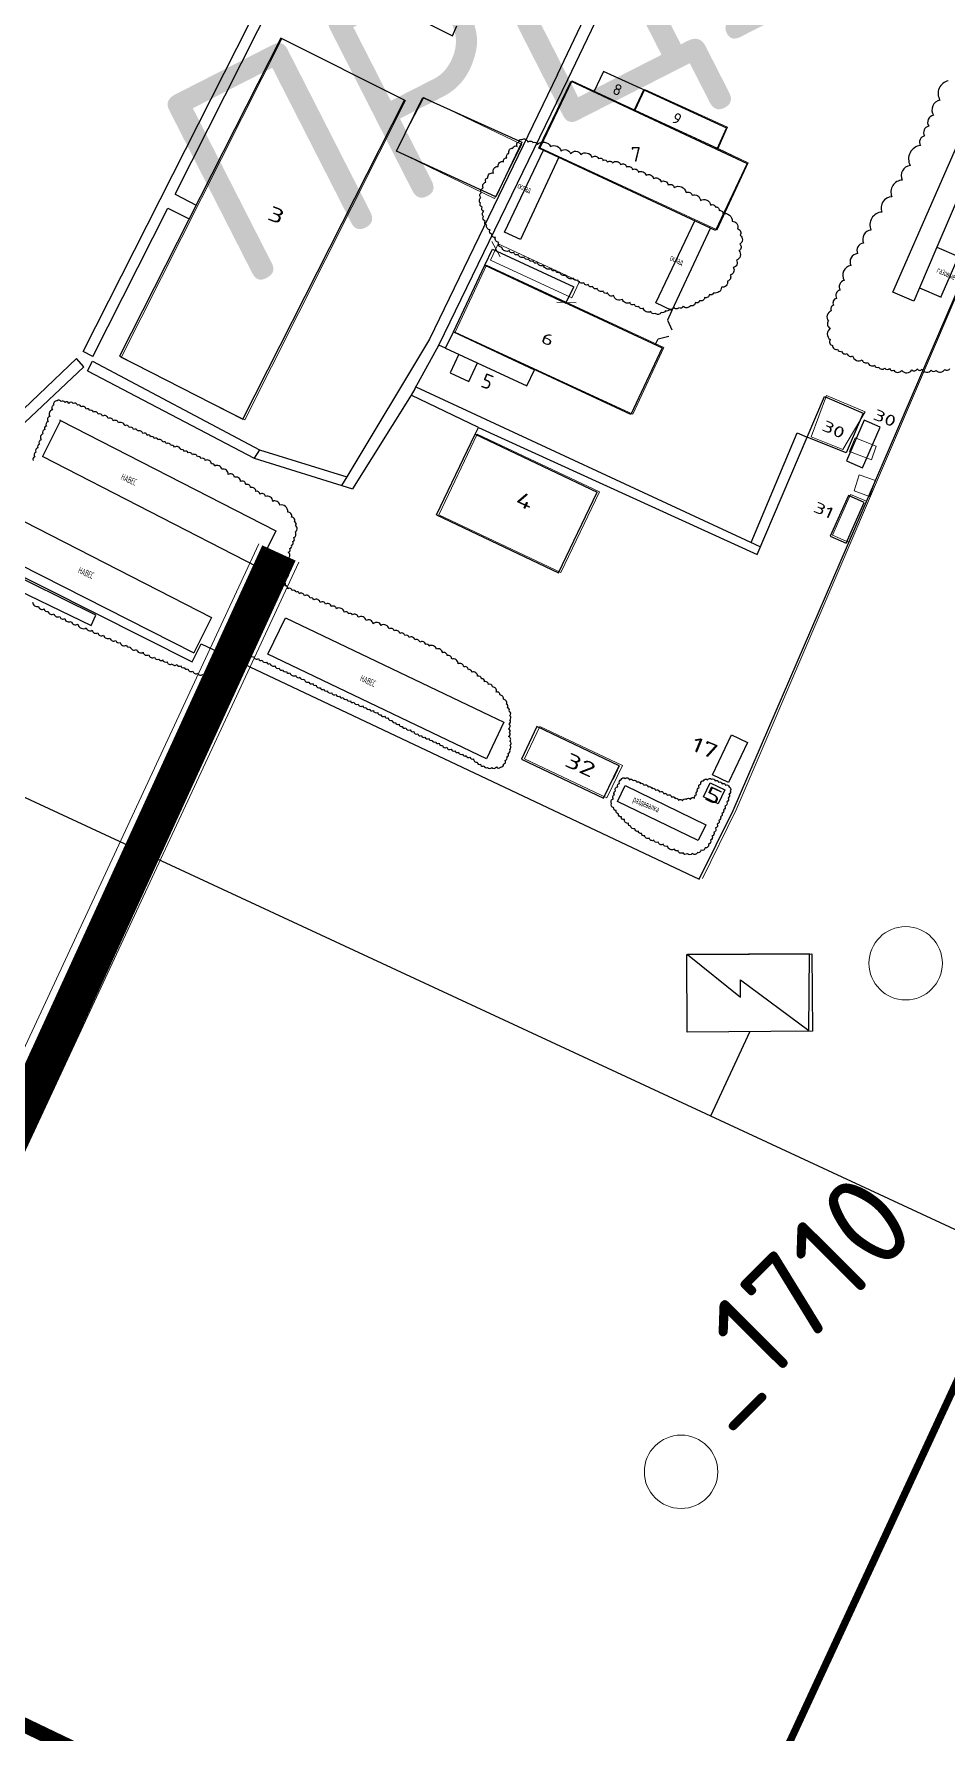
# Model space of a CAD drawing. Header units: millimetres. Extents: x 519 to 9564855, y -810 to 5021775.
# Drawn here: x 9527517.4 to 9527641.7, y 5000628.5 to 5000859.9 of the extents above; entities that cross this region are included whole.
import ezdxf

# ---------------------------------------------------------------- set-up
doc = ezdxf.new("R2010")
doc.units = ezdxf.units.MM
doc.header["$LTSCALE"] = 2
doc.header["$MEASUREMENT"] = 0
for name, color, linetype in [('COMPOUND', 3, 'Continuous'), ('OLD WELLS(dr.bfr2000)', 24, 'Continuous'), ('ROAD_GROUND', 9, 'Continuous'), ('Номера здании', 10, 'Continuous')]:
    doc.layers.add(name, color=color, linetype=linetype)
for name, color, linetype, lineweight in [('Новый водовод', 5, 'g_122_vpr', 30), ('Электро', 1, 'Continuous', 30), ('Электроснаб', 1, 'Continuous', 18), ('Электроснабжене', 1, 'Continuous', 18)]:
    doc.layers.add(name, color=color, linetype=linetype, lineweight=lineweight)
doc.styles.add('92051501$0$STANDARD', font='simplex.shx')
doc.styles.add('Elect', font='isocpeur.ttf')
doc.styles.add('Line_GUGK', font='')
doc.styles.get("Standard").update_dxf_attribs({"font": 'isocpeur.ttf', "width": 0.5})
doc.styles.get('Line_GUGK').set_extended_font_data('Bm431', italic=True)
doc.linetypes.add('g_122_vpr', pattern='A,2,-2,3,-0.6,["Впр",Line_GUGK,S=2,R=0,X=0,Y=-1],-6.4,3,-2,8,-2,8,-2,6', length=45)
doc.linetypes.add('WTR_LINE', pattern='A,0.5,-0.2,["W",92051501$0$STANDARD,S=0.1,R=0,X=-0.1,Y=-0.05],-0.05', length=0.75)

# ---------------------------------------------------------------- blocks, each defined once
blk = doc.blocks.new('A$C33CA1D09')
at = {"color": 0}
for p, q in [((142.28, 12.32, -24.49), (142.37, 208.75, -25.31)), ((92.18, 94.59, -24.7), (92.27, 97.7, -25.49)), ((92.27, 97.7, -25.49), (104.65, 97.4, -25.53)), ((104.65, 97.4, -25.53), (104.6, 94.21, -22.22)), ((82.28, 84.77, -25.24), (82.71, 94.89, -25.7)), ((82.71, 94.89, -25.7), (109.15, 94.06, -23.59)), ((109.15, 94.06, -23.59), (108.83, 83.97, -25.71)), ((44.05, 84.64, -25.6), (41, 36.12, -25.58)), ((62.88, 83.53, -25.56), (44.05, 84.64, -25.6)), ((59.83, 34.89, -25.62), (62.88, 83.53, -25.56)), ((108.83, 83.97, -25.71), (82.28, 84.77, -25.24)), ((81.82, 67.2, -25.8), (81.92, 69.64, -25.87)), ((81.92, 69.64, -25.87), (94.11, 69.27, -25.89)), ((81.49, 57.16, -25.75), (81.82, 67.2, -25.8)), ((81.82, 67.2, -25.8), (108.45, 66.38, -25.83)), ((81.82, 67.2, -25.8), (94.01, 66.82, -25.81)), ((94.01, 66.82, -25.81), (94.11, 69.27, -25.89)), ((131.42, 63.04, -25.93), (131.4, 69.09, -26.04)), ((131.4, 69.09, -26.04), (137.13, 69.08, -25.49)), ((108.45, 66.38, -25.83), (108.15, 56.39, -25.58)), ((137.12, 63.19, -25.49), (131.42, 63.05, -25.93)), ((139.72, 57.96, -23.42), (139.62, 51.9, -25.68)), ((142.07, 57.95, -23.52), (139.72, 57.96, -23.42)), ((142.02, 51.87, -23.08), (142.07, 57.95, -23.52)), ((81.38, 54.72, -25.68), (81.49, 57.16, -25.75)), ((108.15, 56.39, -25.58), (81.49, 57.16, -25.75)), ((81.49, 57.16, -25.75), (93.68, 56.78, -25.77)), ((93.58, 54.34, -25.7), (93.68, 56.78, -25.77)), ((81.38, 54.72, -25.68), (93.58, 54.34, -25.7)), ((139.62, 51.9, -25.68), (142.02, 51.87, -23.08)), ((89.23, 33.36, -25.87), (89.72, 45.54, -25.98)), ((89.72, 45.54, -25.98), (108.1, 44.85, -25.96)), ((107.61, 32.67, -25.85), (108.1, 44.85, -25.96)), ((41, 36.12, -25.58), (59.83, 34.89, -25.62)), ((89.23, 33.36, -25.87), (107.61, 32.67, -25.85)), ((113.21, 12.26, -24.58), (113.03, 7.36, -25.47)), ((125.64, 11.76, -23.75), (113.21, 12.26, -24.58)), ((125.41, 6.88, -23.67), (125.64, 11.76, -23.75)), ((141.74, 1.9, -24.48), (142.28, 12.32, -24.49)), ((113.03, 7.36, -25.47), (125.41, 6.88, -23.67)), ((66.73, 4.54, -25.81), (141.74, 1.9, -24.48))]:
    blk.add_line(p, q, dxfattribs=at)
for p, q in [((134.32, 85.8, -24.63), (134.65, 145.13)), ((80.64, 94.98), (81.81, 125.94)), ((82.17, 94.91), (83.42, 125.86)), ((137.42, 103.01, -24.63), (137.42, 93.81, -24.63)), ((86.23, 97.85, -25.46), (86.13, 94.78, -25.43)), ((92.27, 97.7, -25.49), (86.23, 97.85, -25.46)), ((36.2, 34.74), (40, 95.55)), ((39.24, 59.38), (41.45, 95.63)), ((41.45, 95.63), (65.41, 94.15)), ((65.41, 94.15), (65.41, 95.65)), ((80.64, 94.98), (78.87, 54.93)), ((80.38, 54.72, -25.68), (82.17, 94.91)), ((137.42, 93.81, -24.63), (140.62, 93.81, -24.63)), ((137.42, 93.81, -24.63), (137.42, 87.8, -24.63)), ((140.59, 93.72, -24.63), (140.59, 87.72, -24.63)), ((137.42, 85.8, -24.63), (134.32, 85.8, -24.63)), ((137.42, 87.8, -24.63), (140.62, 87.8, -24.63)), ((137.42, 87.8, -24.63), (137.42, 85.8, -24.63)), ((82.5, 72.39, -4.44), (82.95, 84.75, -27.81)), ((85.26, 84.72, -27.59), (84.9, 72.32, -4.44)), ((105.27, 71.69, -2.28), (105.73, 84.06, -25.65)), ((108.04, 84.03, -25.43), (107.67, 71.62, -2.28)), ((84.9, 72.32, -4.44), (82.5, 72.39, -4.44)), ((107.67, 71.62, -2.28), (105.27, 71.69, -2.28)), ((107.67, 71.62, -2.28), (107.63, 70.17)), ((107.63, 70.17), (108.7, 69.2)), ((107.44, 66.41, -25.83), (107.48, 67.32)), ((107.48, 67.32), (108.66, 68.21)), ((137.13, 69.08, -25.49), (137.12, 63.19, -25.49)), ((137.63, 68.24, -25.49), (137.62, 62.19, -25.49)), ((140.03, 68.23, -25.49), (137.63, 68.24, -25.49)), ((140.02, 62.18, -25.49), (140.03, 68.23, -25.49)), ((130.07, 46.84), (129.94, 63.07)), ((129.94, 63.07), (131.42, 63.04, -25.93)), ((131.47, 45.65), (131.42, 63.04, -25.93)), ((137.62, 62.19, -25.49), (140.02, 62.18, -25.49)), ((39.24, 59.38, -4.28), (42.45, 59.16, -25.59)), ((37.7, 34.65), (39.09, 57.27)), ((39.09, 57.27, -3.57), (42.31, 57.06, -25.59)), ((78.87, 54.93), (75.95, 33.29)), ((79.71, 47.94, -26.85), (80.38, 54.72, -25.68)), ((81.38, 54.72, -25.68), (80.38, 54.72, -25.68)), ((83.38, 54.66, -25.69), (83.3, 51.86, -25.69)), ((86.1, 51.77, -25.69), (86.18, 54.57, -25.69)), ((83.3, 51.86, -25.69), (86.1, 51.77, -25.69)), ((79.63, 46.95, -25.99), (77.34, 32.06)), ((79.71, 47.94, -26.85), (79.63, 46.95, -25.99)), ((89.77, 46.54, -25.99), (79.63, 46.95, -25.99)), ((79.73, 48.23), (130.66, 46.82)), ((89.72, 45.54, -25.98), (89.77, 46.54, -25.99)), ((89.77, 46.54, -25.99), (131.47, 45.65)), ((130.66, 46.82), (131.47, 46.8, -1.72)), ((37.7, 34.65), (36.2, 34.74)), ((35.73, 33.52), (30.21, 20.43)), ((31.42, 19.68, -25.97), (37.12, 32.89)), ((37.12, 32.89), (35.73, 33.52)), ((37.79, 32.56), (37.91, 34.06)), ((37.79, 32.56), (63.34, 30.61)), ((37.91, 34.06), (63.58, 31.97)), ((63.58, 31.97), (75.95, 33.29)), ((75.95, 33.29), (75.77, 31.9)), ((63.34, 30.61), (77.34, 32.06)), ((63.58, 31.97), (63.34, 30.61)), ((37.08, 24.9), (36.77, 19.41)), ((37.08, 24.9), (37, 24.91)), ((37.08, 24.9), (70, 22.68)), ((70, 22.68), (69.7, 17.19)), ((137.78, 15.67, -21.49), (138.02, 21.71, -21.49)), ((138.02, 21.71, -21.49), (140.42, 21.62, -21.49)), ((140.42, 21.62, -21.49), (140.18, 15.57, -21.49)), ((69.7, 17.19), (36.77, 19.41)), ((140.18, 15.57, -21.49), (137.78, 15.67, -21.49)), ((137.83, 12.44, -22.37), (137.92, 14.54, -22.37)), ((137.92, 14.54, -22.37), (140.12, 14.45, -22.37)), ((140.12, 14.45, -22.37), (140.03, 12.35, -22.37)), ((75.64, 6.84, -25.66), (75.86, 12.33, -25.66)), ((75.86, 12.33, -25.66), (106.74, 11.09, -25.66)), ((125.64, 11.76, -23.75), (125.54, 9.71, -23.72)), ((140.03, 12.35, -22.37), (137.83, 12.44, -22.37)), ((33.68, 10.57), (66.61, 8.39)), ((106.74, 11.09, -25.66), (108.83, 11, -25.66)), ((108.83, 11, -25.66), (108.61, 5.51, -25.66)), ((127.33, 7.23, -23.72), (127.44, 9.63, -23.72)), ((127.44, 9.63, -23.72), (139.63, 9.06, -23.72)), ((66.61, 8.39), (66.31, 3.01)), ((139.52, 6.66, -23.72), (127.33, 7.23, -23.72)), ((139.63, 9.06, -23.72), (139.52, 6.66, -23.72)), ((33.38, 5.08), (66.31, 3.01)), ((108.61, 5.51, -25.66), (75.64, 6.84, -25.66)), ((52.02, 2.42, -26.02), (31.42, 3.49)), ((33.32, 3.76), (66.6, 1.78)), ((51.96, 0.9, -26.02), (52.02, 2.42, -26.02)), ((66.6, 1.78), (66.73, 4.54)), ((30.98, 1.8, -26.02), (51.96, 0.9, -26.02))]:
    blk.add_line(p, q)
for points in [[(129.87, 115.24, 0.520567), (129.87, 112.39, 0.520567), (129.87, 110.14, 0.520567), (129.87, 108.51, 0.520567), (129.87, 107.08, 0.520567), (129.87, 105.66, 0.520567), (129.66, 102.6, 0.520567), (129.46, 100.35, 0.520567), (129.05, 97.7, 0.520567), (128.64, 95.25, 0.520567), (128.24, 92.4, 0.520567), (128.03, 90.36, 0.520567), (127.83, 88.73, 0.520567), (127.62, 86.89, 0.520567), (127.62, 84.65, 0.520567), (127.62, 83.22, 0.520567), (127.62, 82, 0.520567), (127.62, 80.98, 0.520567), (127.62, 80.16, 0.520567), (127.83, 78.73, 0.520567), (128.44, 77.92, 0.520567), (129.05, 76.49, 0.520567), (129.66, 75.88, 0.520567), (130.48, 75.67, 0.520567), (131.09, 75.67, 0.520567), (131.91, 75.67, 0.520567), (132.73, 75.67, 0.520567), (134.15, 75.67, 0.520567), (134.97, 75.67, 0.520567), (135.99, 75.67, 0.520567), (136.6, 75.67, 0.520567), (137.42, 75.88, 0.520567), (138.03, 76.08, 0.520567), (138.64, 76.08, 0.520567), (139.66, 76.49, 0.520567), (140.89, 77.1, 0.520567), (141.5, 77.51, 0.520567), (142.11, 77.71, 0.520567), (143.34, 78.12, 0.520567), (143.95, 78.33, 0.520567), (144.97, 78.94, 0.520567), (145.58, 79.35, 0.520567)], [(43.4, 0.65, 0.520567), (44.36, 0.44, 0.520567), (45.21, 0.44, 0.520567), (45.85, 0.33, 0.520567), (46.7, 0.33, 0.520567), (47.56, 0.33, 0.520567), (48.3, 0.33, 0.520567), (49.26, 0.33, 0.520567), (50.22, 0.33, 0.520567), (51.5, 0.33, 0.520567), (52.35, 0.33, 0.520567), (53.2, 0.33, 0.520567), (54.05, 0.33, 0.520567), (55.01, 0.33, 0.520567), (55.87, 0.33, 0.520567), (56.5, 0.33, 0.520567), (57.46, 0.33, 0.520567), (58, 0.33, 0.520567), (58.96, 0.33, 0.520567), (59.91, 0.33, 0.520567), (60.77, 0.33, 0.520567), (61.62, 0.33, 0.520567), (62.26, 0.33, 0.520567), (62.79, 0.44, 0.520567), (63.43, 0.44, 0.520567), (64.18, 0.44, 0.520567), (64.82, 0.65, 0.520567), (65.35, 0.65, 0.520567), (65.88, 0.65, 0.520567), (66.41, 0.65, 0.520567), (67.16, 0.65, 0.520567), (67.91, 0.65, 0.520567), (68.54, 0.76, 0.520567), (69.08, 1.08, 0.520567), (69.5, 1.4, 0.520567), (69.93, 1.72, 0.520567), (70.04, 2.25, 0.520567), (70.04, 2.78, 0.520567), (70.04, 3.31, 0.520567), (70.04, 3.85, 0.520567), (70.04, 4.38, 0.520567), (70.04, 4.91, 0.520567), (70.14, 5.44, 0.520567), (70.78, 5.76, 0.520567), (71.42, 5.76, 0.520567), (72.17, 5.76, 0.520567), (72.81, 5.76, 0.520567), (73.45, 5.76, 0.520567), (73.98, 5.76, 0.520567), (74.72, 5.76, 0.520567), (75.26, 5.76, 0.520567), (75.9, 5.76, 0.520567), (76.43, 5.76, 0.520567), (77.17, 5.76, 0.520567), (77.81, 5.66, 0.520567), (78.35, 5.66, 0.520567), (78.88, 5.66, 0.520567), (79.41, 5.66, 0.520567), (80.26, 5.66, 0.520567), (80.9, 5.66, 0.520567), (81.54, 5.66, 0.520567), (82.29, 5.55, 0.520567), (82.82, 5.55, 0.520567), (83.35, 5.55, 0.520567), (83.99, 5.44, 0.520567), (84.53, 5.44, 0.520567), (85.06, 5.44, 0.520567), (85.7, 5.44, 0.520567), (86.34, 5.44, 0.520567), (86.87, 5.44, 0.520567), (87.4, 5.44, 0.520567), (87.94, 5.44, 0.520567), (88.47, 5.44, 0.520567), (89, 5.44, 0.520567), (89.64, 5.44, 0.520567), (90.28, 5.44, 0.520567), (90.81, 5.44, 0.520567), (91.34, 5.44, 0.520567), (91.88, 5.44, 0.520567), (92.52, 5.44, 0.520567), (93.05, 5.34, 0.520567), (93.58, 5.34, 0.520567), (94.11, 5.34, 0.520567), (94.75, 5.23, 0.520567), (95.29, 5.13, 0.520567), (95.82, 5.13, 0.520567), (96.35, 5.02, 0.520567), (96.89, 5.02, 0.520567), (97.52, 5.02, 0.520567), (98.06, 5.02, 0.520567), (98.7, 4.91, 0.520567), (99.23, 4.91, 0.520567), (99.76, 4.91, 0.520567), (100.29, 4.91, 0.520567), (100.83, 4.91, 0.520567), (101.36, 4.91, 0.520567), (101.89, 4.91, 0.520567), (102.43, 4.81, 0.520567), (103.06, 4.81, 0.520567), (103.7, 4.81, 0.520567), (104.24, 4.81, 0.520567), (104.77, 4.81, 0.520567), (105.41, 4.81, 0.520567), (105.94, 4.81, 0.520567), (106.47, 4.81, 0.520567), (107.01, 4.81, 0.520567), (107.65, 4.59, 0.520567), (108.18, 4.49, 0.520567), (108.71, 4.49, 0.520567), (109.24, 4.49, 0.520567), (109.78, 4.7, 0.520567), (110.31, 5.02, 0.520567), (110.84, 5.23, 0.520567), (111.06, 5.76, 0.520567), (111.06, 6.3, 0.520567), (111.06, 6.83, 0.520567), (111.06, 7.36, 0.520567), (111.06, 7.89, 0.520567), (110.84, 8.43, 0.520567), (110.63, 8.96, 0.520567), (110.2, 9.49, 0.520567), (110.1, 10.02, 0.520567), (109.78, 10.45, 0.520567), (109.56, 11.09, 0.520567), (109.46, 11.62, 0.520567), (109.24, 12.15, 0.520567), (108.92, 12.69, 0.520567), (108.5, 13.01, 0.520567), (108.18, 13.43, 0.520567), (107.54, 13.86, 0.520567), (106.9, 14.18, 0.520567), (106.26, 14.39, 0.520567), (105.52, 14.82, 0.520567), (104.88, 14.92, 0.520567), (104.24, 15.03, 0.520567), (103.7, 15.24, 0.520567), (103.06, 15.35, 0.520567), (102.11, 15.56, 0.520567), (101.57, 15.67, 0.520567), (100.83, 15.78, 0.520567), (99.97, 15.88, 0.520567), (98.91, 16.09, 0.520567), (98.16, 16.31, 0.520567), (97.42, 16.41, 0.520567), (96.46, 16.52, 0.520567), (95.39, 16.52, 0.520567), (94.86, 16.52, 0.520567), (94.01, 16.52, 0.520567), (93.26, 16.52, 0.520567), (92.41, 16.52, 0.520567), (91.77, 16.52, 0.520567), (91.03, 16.52, 0.520567), (90.17, 16.52, 0.520567), (89.43, 16.52, 0.520567), (88.26, 16.52, 0.520567), (87.19, 16.31, 0.520567), (86.12, 16.31, 0.520567), (84.95, 16.31, 0.520567), (84.1, 16.31, 0.520567), (83.57, 16.2, 0.520567), (82.93, 16.2, 0.520567), (81.76, 16.2, 0.520567), (81.01, 16.2, 0.520567), (80.16, 16.2, 0.520567), (79.41, 16.09, 0.520567), (78.45, 16.09, 0.520567), (77.92, 16.09, 0.520567), (77.07, 16.09, 0.520567), (76.32, 16.09, 0.520567), (75.79, 16.09, 0.520567), (75.26, 16.09, 0.520567), (74.62, 16.09, 0.520567), (74.08, 16.31, 0.520567), (73.76, 16.73, 0.520567), (73.76, 17.27, 0.520567), (73.76, 18.12, 0.520567), (73.45, 18.97, 0.520567), (73.34, 19.5, 0.520567), (73.02, 19.93, 0.520567), (72.7, 20.67, 0.520567), (72.7, 21.21, 0.520567), (72.7, 21.74, 0.520567), (72.7, 22.27, 0.520567), (72.59, 22.8, 0.520567), (72.49, 23.55, 0.520567), (72.17, 24.4, 0.520567), (71.85, 24.83, 0.520567), (71.21, 25.25, 0.520567), (70.46, 25.68, 0.520567), (69.08, 26.11, 0.520567), (68.01, 26.21, 0.520567), (66.84, 26.42, 0.520567), (65.99, 26.42, 0.520567), (65.35, 26.53, 0.520567), (64.5, 26.74, 0.520567), (63.75, 26.85, 0.520567), (62.9, 26.96, 0.520567), (61.94, 27.17, 0.520567), (60.98, 27.17, 0.520567), (59.91, 27.49, 0.520567), (58.85, 27.49, 0.520567), (58.32, 27.6, 0.520567), (57.36, 27.7, 0.520567), (56.72, 27.7, 0.520567), (56.19, 27.7, 0.520567), (55.44, 27.7, 0.520567), (54.8, 27.7, 0.520567), (54.27, 27.7, 0.520567), (53.73, 27.7, 0.520567), (52.78, 27.7, 0.520567), (52.24, 27.7, 0.520567), (51.6, 27.7, 0.520567), (51.07, 27.7, 0.520567), (50.33, 27.7, 0.520567), (49.79, 27.7, 0.520567), (49.26, 27.7, 0.520567), (48.73, 27.7, 0.520567), (48.09, 27.7, 0.520567), (47.34, 27.7, 0.520567), (46.7, 27.7, 0.520567), (46.06, 27.7, 0.520567), (45.42, 27.7, 0.520567), (44.47, 27.7, 0.520567), (43.72, 27.7, 0.520567), (42.97, 27.7, 0.520567), (42.12, 27.7, 0.520567), (41.48, 27.7, 0.520567), (40.74, 27.7, 0.520567), (40.2, 27.7, 0.520567), (39.67, 27.7, 0.520567), (38.92, 27.7, 0.520567), (38.39, 27.7, 0.520567), (37.75, 27.7, 0.520567), (37.22, 27.49, 0.520567), (36.69, 27.38, 0.520567), (36.15, 27.28, 0.520567), (35.62, 27.17, 0.520567), (35.41, 26.42, 0.520567), (35.52, 25.79, 0.520567), (35.52, 24.83, 0.520567), (35.62, 24.08, 0.520567), (35.62, 23.44, 0.520567), (35.62, 22.91, 0.520567), (35.62, 22.27, 0.520567), (35.73, 21.42, 0.520567), (35.73, 20.78, 0.520567), (35.73, 20.25, 0.520567), (35.73, 19.61, 0.520567), (35.84, 18.97, 0.520567), (35.84, 18.44, 0.520567)]]:
    blk.add_lwpolyline(points, format="xyb")
for points in [[(79.68, 84.92, -0.520567), (80.57, 84.92, -0.520567), (81.23, 85.14, -0.520567), (81.89, 85.14, -0.520567), (83.66, 85.58, -0.520567), (85.21, 85.58, -0.520567), (86.53, 85.8, -0.520567), (87.86, 86.24, -0.520567), (89.4, 86.46, -0.520567), (90.29, 86.68, -0.520567), (90.95, 86.68, -0.520567), (91.61, 86.68, -0.520567), (92.27, 86.9, -0.520567), (93.38, 87.13, -0.520567), (94.26, 87.13, -0.520567), (95.15, 87.13, -0.520567), (96.03, 87.13, -0.520567), (97.14, 87.13, -0.520567), (98.24, 87.13, -0.520567), (99.34, 87.13, -0.520567), (100.45, 87.13, -0.520567), (101.33, 87.13, -0.520567), (103.1, 87.13, -0.520567), (103.98, 87.13, -0.520567), (105.31, 86.9, -0.520567), (106.86, 86.9, -0.520567), (107.52, 86.9, -0.520567), (108.18, 86.68, -0.520567), (108.84, 86.46, -0.520567), (110.39, 86.02, -0.520567), (111.49, 85.36, -0.520567), (112.16, 84.7, -0.520567), (112.6, 83.59, -0.520567), (112.82, 82.71, -0.520567), (113.04, 81.38, -0.520567), (113.04, 80.28, -0.520567), (113.04, 79.18, -0.520567), (113.04, 78.29, -0.520567), (112.6, 77.19, -0.520567), (111.94, 76.08, -0.520567), (111.49, 75.64, -0.520567), (111.05, 74.98, -0.520567), (110.61, 74.32, -0.520567), (110.17, 73.88, -0.520567), (109.73, 73.21, -0.520567), (108.84, 72.77, -0.520567), (108.4, 72.33, -0.520567), (107.74, 72.11, -0.520567), (107.3, 71.67, -0.520567), (106.86, 71.23, -0.520567), (106.41, 70.79, -0.520567), (105.75, 70.34, -0.520567), (105.09, 70.34, -0.520567), (103.98, 70.34, -0.520567), (103.32, 70.34, -0.520567), (102.66, 70.34, -0.520567), (102, 70.34, -0.520567), (100.89, 70.34, -0.520567), (99.57, 70.34, -0.520567), (98.68, 70.34, -0.520567), (98.02, 70.34, -0.520567), (97.14, 70.34, -0.520567), (96.47, 70.34, -0.520567), (95.81, 70.34, -0.520567), (95.15, 70.34, -0.520567), (94.26, 70.34, -0.520567), (93.6, 70.34, -0.520567), (92.5, 70.34, -0.520567), (91.61, 70.34, -0.520567), (90.95, 70.34, -0.520567), (90.29, 70.34, -0.520567), (89.18, 70.34, -0.520567), (88.3, 70.34, -0.520567), (87.64, 70.34, -0.520567), (86.97, 70.34, -0.520567), (86.31, 70.34, -0.520567), (85.43, 70.34, -0.520567), (84.76, 70.34, -0.520567), (84.1, 70.34, -0.520567), (83, 70.34, -0.520567), (82.33, 70.79, -0.520567), (81.67, 71.23, -0.520567), (81.01, 71.45, -0.520567), (80.57, 71.89, -0.520567), (79.9, 72.33, -0.520567), (79.46, 72.77, -0.520567), (79.02, 73.21, -0.520567), (78.8, 73.88, -0.520567), (78.36, 74.32, -0.520567), (77.92, 74.76, -0.520567), (77.69, 75.42, -0.520567), (77.47, 76.08, -0.520567), (77.47, 76.75, -0.520567), (77.47, 77.63, -0.520567), (77.47, 78.29, -0.520567), (77.92, 79.18, -0.520567), (78.14, 80.28, -0.520567), (78.58, 81.16, -0.520567), (78.8, 81.83, -0.520567), (78.8, 82.49, -0.520567), (79.02, 83.37, -0.520567), (79.46, 83.81, -0.520567), (79.46, 84.48, -0.520567)], [(126.68, 6.64, -0.520567), (126.68, 7.34, -0.520567), (126.57, 7.92, -0.520567), (126.51, 8.44, -0.520567), (126.57, 9.07, -0.520567), (126.62, 9.59, -0.520567), (126.62, 10.17, -0.520567), (127.03, 10.52, -0.520567), (127.66, 10.57, -0.520567), (128.18, 10.69, -0.520567), (128.7, 10.69, -0.520567), (129.22, 10.69, -0.520567), (129.75, 10.69, -0.520567), (130.38, 10.69, -0.520567), (130.96, 10.69, -0.520567), (131.48, 10.69, -0.520567), (132.06, 10.69, -0.520567), (132.69, 10.69, -0.520567), (133.21, 10.69, -0.520567), (133.85, 10.69, -0.520567), (134.37, 10.69, -0.520567), (134.89, 10.69, -0.520567), (135.41, 10.8, -0.520567), (135.81, 11.21, -0.520567), (136.33, 11.44, -0.520567), (136.8, 11.79, -0.520567), (136.86, 12.31, -0.520567), (136.8, 12.83, -0.520567), (136.8, 13.35, -0.520567), (136.8, 13.92, -0.520567), (136.97, 14.44, -0.520567), (137.43, 14.79, -0.520567), (137.9, 15.08, -0.520567), (138.42, 15.08, -0.520567), (138.94, 15.08, -0.520567), (139.46, 15.08, -0.520567), (139.98, 15.08, -0.520567), (140.5, 15.08, -0.520567), (140.84, 14.68, -0.520567), (140.84, 14.16, -0.520567), (140.96, 13.64, -0.520567), (141.02, 13.06, -0.520567), (141.02, 12.42, -0.520567), (141.02, 11.9, -0.520567), (141.02, 11.38, -0.520567), (141.02, 10.86, -0.520567), (141.02, 10.34, -0.520567), (141.02, 9.76, -0.520567), (141.02, 9.19, -0.520567), (141.02, 8.55, -0.520567), (141.02, 7.97, -0.520567), (141.02, 7.4, -0.520567), (141.02, 6.82, -0.520567), (140.79, 6.12, -0.520567), (140.38, 5.6, -0.520567), (140.09, 5.14, -0.520567), (139.46, 4.74, -0.520567), (138.88, 4.45, -0.520567), (138.3, 4.33, -0.520567), (137.55, 4.33, -0.520567), (137.03, 4.33, -0.520567), (135.99, 4.33, -0.520567), (135.35, 4.33, -0.520567), (134.6, 4.33, -0.520567), (133.96, 4.33, -0.520567), (133.27, 4.33, -0.520567), (132.58, 4.39, -0.520567), (132.06, 4.51, -0.520567), (131.54, 4.62, -0.520567), (130.96, 4.74, -0.520567), (130.32, 4.85, -0.520567), (129.86, 5.08, -0.520567), (129.17, 5.32, -0.520567), (128.65, 5.49, -0.520567), (128.13, 5.72, -0.520567), (127.66, 6.01, -0.520567), (127.2, 6.24, -0.520567)]]:
    blk.add_lwpolyline(points, format="xyb", close=True)
at = {"color": 0, "lineweight": 30, "elevation": -25.52}
blk.add_lwpolyline([(64.61, 76.7), (65.02, 84.84), (79.82, 84.6), (79.51, 76.36), (64.61, 76.7)], dxfattribs=at)
at = {"char_height": 0.9, "attachment_point": 1}
for s, insert in [('газовые рампы', (138.68, 91.51)), ('склад', (81.68, 79.51)), ('склад', (104.63, 78.68)), ('НАВЕС', (47.75, 21.63)), ('НАВЕС', (88.52, 9.31)), ('НАВЕС', (47.42, 7.64)), ('раздевалка', (129.19, 8.9))]:
    blk.add_mtext(s, dxfattribs=dict(at, insert=insert))
at = {"layer": 'Номера здании'}
for s, height, rotation, p in [('8', 1.5, 1.1266, (88.4, 95.55, -0.02)), ('9', 1.5, 354.5298, (97.32, 95.2, -0.02)), ('7', 2, 23.1258, (94.49, 88.02, -0.02)), ('5', 2, 1.3363, (87.7, 51.76, -0.02))]:
    blk.add_text(s, height=height, rotation=rotation, dxfattribs=at).set_placement(p)
at = {"layer": 'Номера здании', "width": 1.5}
for s, height, rotation, p in [('30', 1.5, 1.3363, (138.56, 68.83, -0.02)), ('30', 1.5, 359.6399, (132.74, 64.69, -0.02)), ('3', 2, 2.2828, (51.99, 61.19, -0.02)), ('6', 1.5, 4.3583, (92.9, 60.49, -0.02)), ('31', 1.5, 359.9396, (136.06, 54.04, -25.03)), ('4', 2, 358.911, (98.36, 38.87, -0.02)), ('17', 2, 0.9523, (133.57, 17.6, -0.02)), ('5', 2, 357.5793, (137.87, 12.19, -22.37)), ('32', 2, 359.1761, (118.62, 8.81, -0.02))]:
    blk.add_text(s, height=height, rotation=rotation, dxfattribs=at).set_placement(p)

msp = doc.modelspace()

# ---------------------------------------------------------------- linework, layer by layer
at = {"color": 5, "lineweight": 0}
for p, q in [((9527613.126, 5000754.215, -24.492), (9527690.357, 5000934.82, -25.307)), ((9527551.192, 5000859.303, -25.6), (9527529.334, 5000815.878, -25.578)), ((9527568.074, 5000850.887, -25.559), (9527551.192, 5000859.303, -25.6)), ((9527586.405, 5000844.41, -25.24), (9527590.777, 5000853.543, -25.704)), ((9527590.777, 5000853.543, -25.704), (9527614.766, 5000842.4, -23.591)), ((9527546.172, 5000807.352, -25.623), (9527568.074, 5000850.887, -25.559)), ((9527570.551, 5000851.272, -25.706), (9527566.786, 5000844.042, -25.522)), ((9527583.9, 5000844.886, -25.868), (9527570.551, 5000851.272, -25.706)), ((9527599.36708, 5000849.55287, -24.69902), (9527600.674, 5000852.373, -25.487)), ((9527600.674, 5000852.373, -25.487), (9527611.936, 5000847.232, -25.534)), ((9527611.936, 5000847.232, -25.534), (9527610.63903, 5000844.317, -22.21846)), ((9527566.786, 5000844.042, -25.522), (9527580.186, 5000837.528, -25.795)), ((9527580.186, 5000837.528, -25.795), (9527583.9, 5000844.886, -25.868)), ((9527610.503, 5000833.239, -25.707), (9527586.405, 5000844.41, -25.24)), ((9527614.766, 5000842.4, -23.591), (9527610.503, 5000833.239, -25.707)), ((9527579.655, 5000829.143, -25.826), (9527580.707, 5000831.348, -25.897)), ((9527580.96361, 5000829.58512), (9527579.80002, 5000831.66322, -15.69303)), ((9527580.707, 5000831.348, -25.897), (9527591.77471, 5000826.21521, -25.90982)), ((9527574.829, 5000819.324, -25.755), (9527579.076, 5000828.428, -25.802)), ((9527579.076, 5000828.428, -25.802), (9527603.25, 5000817.217, -25.83)), ((9527579.655, 5000829.143, -25.826), (9527590.72271, 5000824.01021, -25.83882)), ((9527590.72271, 5000824.01021, -25.83882), (9527591.77471, 5000826.21521, -25.90982)), ((9527588.6693, 5000823.39487), (9527591.31665, 5000823.32399)), ((9527599.05, 5000808.143, -25.581), (9527574.829, 5000819.324, -25.755)), ((9527603.25, 5000817.217, -25.83), (9527599.05, 5000808.143, -25.581)), ((9527529.334, 5000815.878, -25.578), (9527546.172, 5000807.352, -25.623)), ((9527623.313, 5000805.026, -25.912), (9527625.415, 5000810.693, -26.038)), ((9527625.415, 5000810.693, -26.038), (9527630.687, 5000808.43, -25.492)), ((9527630.687, 5000808.43, -25.492), (9527627.653, 5000803.326, -25.461)), ((9527572.606, 5000794.394, -25.871), (9527577.842, 5000805.401, -25.979)), ((9527577.842, 5000805.401, -25.979), (9527594.47, 5000797.55, -25.96)), ((9527627.653, 5000803.326, -25.461), (9527623.313, 5000805.026, -25.912)), ((9527628.57, 5000803.044, -25.302), (9527629.306, 5000804.909, -25.323)), ((9527629.306, 5000804.909, -25.323), (9527632.199, 5000803.759, -25.504)), ((9527631.567, 5000801.931, -23.963), (9527628.57, 5000803.044, -25.302)), ((9527632.199, 5000803.759, -25.504), (9527631.567, 5000801.931, -23.963)), ((9527629.2, 5000797.705, -23.569), (9527629.862, 5000799.845, -23.751)), ((9527629.862, 5000799.845, -23.751), (9527632.107, 5000799.092, -23.699)), ((9527589.234, 5000786.543, -25.852), (9527594.47, 5000797.55, -25.96)), ((9527631.286, 5000796.91, -23.424), (9527629.2, 5000797.705, -23.569)), ((9527632.107, 5000799.092, -23.699), (9527631.286, 5000796.91, -23.424)), ((9527628.699, 5000797.191, -23.416), (9527626.229, 5000791.657, -25.684)), ((9527628.418, 5000790.687, -23.08), (9527630.862, 5000796.26, -23.523)), ((9527630.862, 5000796.26, -23.523), (9527628.699, 5000797.191, -23.416)), ((9527572.606, 5000794.394, -25.871), (9527589.234, 5000786.543, -25.852)), ((9527626.229, 5000791.657, -25.684), (9527628.418, 5000790.687, -23.08)), ((9527586.373, 5000765.579, -24.581), (9527584.282, 5000761.142, -25.471)), ((9527597.604, 5000760.234, -23.754), (9527586.373, 5000765.579, -24.581)), ((9527584.282, 5000761.142, -25.471), (9527595.478, 5000755.833, -23.673)), ((9527595.478, 5000755.833, -23.673), (9527597.604, 5000760.234, -23.754)), ((9527608.543, 5000744.844, -24.475), (9527613.126, 5000754.215, -24.492))]:
    msp.add_line(p, q, dxfattribs=at)
at = {"color": 5, "linetype": 'WTR_LINE', "lineweight": 0, "ltscale": 100, "const_width": 2, "elevation": -0.999}
msp.add_lwpolyline([(9526374.128, 5000834.993), (9526338.861, 5000849.119), (9526369.317, 5000918.369), (9526381.582, 5000915.643), (9526388.479, 5000916.907), (9526506.091, 5001104.365), (9526943.61387, 5000894.80545), (9527351.894, 5000706.201), (9527410.535, 5000680.127), (9527811.155, 5000487.989), (9528541.9542, 5001967.68695)], dxfattribs=at)
at = {"color": 5, "lineweight": 0}
for points, elevation in [([(9527529.334, 5000815.878), (9527551.192, 5000859.303), (9527568.074, 5000850.887), (9527546.172, 5000807.352), (9527529.334, 5000815.878)], -25.578), ([(9527599.36708, 5000849.55287), (9527610.63903, 5000844.317), (9527614.766, 5000842.4), (9527610.503, 5000833.239), (9527586.405, 5000844.41), (9527590.777, 5000853.543), (9527599.36708, 5000849.55287), (9527600.674, 5000852.373), (9527611.936, 5000847.232), (9527610.63903, 5000844.317)], -24.69902), ([(9527566.786, 5000844.042), (9527570.551, 5000851.272), (9527583.9, 5000844.886), (9527580.186, 5000837.528), (9527566.786, 5000844.042)], -25.522), ([(9527579.655, 5000829.143), (9527580.707, 5000831.348), (9527591.77471, 5000826.21521), (9527590.72271, 5000824.01021), (9527579.655, 5000829.143)], -25.826), ([(9527579.076, 5000828.428), (9527603.25, 5000817.217), (9527599.05, 5000808.143), (9527574.829, 5000819.324), (9527579.076, 5000828.428)], -25.802), ([(9527623.313, 5000805.026), (9527625.415, 5000810.693), (9527630.687, 5000808.43), (9527627.653, 5000803.326), (9527623.313, 5000805.026)], -25.912), ([(9527572.606, 5000794.394), (9527577.842, 5000805.401), (9527594.47, 5000797.55), (9527589.234, 5000786.543), (9527572.606, 5000794.394)], -25.871), ([(9527628.57, 5000803.044), (9527629.306, 5000804.909), (9527632.199, 5000803.759), (9527631.567, 5000801.931), (9527628.57, 5000803.044)], -25.302), ([(9527631.286, 5000796.91), (9527629.2, 5000797.705), (9527629.862, 5000799.845), (9527632.107, 5000799.092), (9527631.286, 5000796.91)], -23.424), ([(9527628.699, 5000797.191), (9527630.862, 5000796.26), (9527628.418, 5000790.687), (9527626.229, 5000791.657), (9527628.699, 5000797.191)], -23.416), ([(9527584.282, 5000761.142), (9527586.373, 5000765.579), (9527597.604, 5000760.234), (9527595.478, 5000755.833), (9527584.282, 5000761.142)], -25.471)]:
    msp.add_lwpolyline(points, dxfattribs=dict(at, elevation=elevation))
at = {"layer": 'OLD WELLS(dr.bfr2000)', "lineweight": 0}
for centre in [(9527636.2, 5000733.3), (9527605.6, 5000664)]:
    msp.add_circle(centre, 5, dxfattribs=at)
at = {"layer": 'ROAD_GROUND', "color": 8, "lineweight": 0, "const_width": 5}
msp.add_lwpolyline([(9527087.0354, 4999775.69065), (9527550.81703, 5000789.22061)], dxfattribs=at)
at = {"layer": 'ROAD_GROUND', "lineweight": 0}
for points in [[(9527466.29706, 5000614.68621), (9527548.09706, 5000790.48621)], [(9527471.737, 5000612.155), (9527553.537, 5000787.955)]]:
    msp.add_lwpolyline(points, dxfattribs=at)
at = {"layer": 'Новый водовод', "color": 5, "linetype": 'WTR_LINE', "lineweight": 0, "ltscale": 40, "const_width": 1}
msp.add_lwpolyline([(9527811.14, 5001038.68), (9527565.15536, 5000508.00127), (9527336.47, 4999871.61)], dxfattribs=at)
at = {"layer": 'Электро'}
for p, q in [((9527782.45957, 5000632.18498, -0.00006), (9527473.58057, 5000775.66898, -0.00006)), ((9527606.38693, 5000734.50698, 0), (9527623.43536, 5000734.61132, 0)), ((9527606.45163, 5000723.93463, 0), (9527606.38693, 5000734.50698, 0)), ((9527623.08758, 5000734.599, 0), (9527606.49198, 5000734.49743, 0)), ((9527606.49198, 5000734.49743, 0), (9527613.70376, 5000728.6702, 0)), ((9527623.01389, 5000724.15654, 0), (9527623.08758, 5000734.599, 0)), ((9527623.43536, 5000734.61132, 0), (9527623.50006, 5000724.03896, 0)), ((9527613.70376, 5000728.6702, 0), (9527613.68922, 5000731.04543, 0)), ((9527613.68922, 5000731.04543, 0), (9527623.01389, 5000724.15654, 0)), ((9527623.50006, 5000724.03896, 0), (9527606.45163, 5000723.93463, 0)), ((9527614.97585, 5000723.9868, 0), (9527609.62656, 5000712.47134, -0.00006))]:
    msp.add_line(p, q, dxfattribs=at)
at = {"layer": 'Электроснаб', "color": 1, "lineweight": 0}
msp.add_line((9527782.45957, 5000632.18498, -0.00006), (9527473.58057, 5000775.66898, -0.00006), dxfattribs=at)
at = {"layer": 'Электроснаб', "color": 1, "linetype": 'ByBlock', "lineweight": 0}
for p, q in [((9527606.38693, 5000734.50698, 0), (9527623.43536, 5000734.61132, 0)), ((9527606.45163, 5000723.93463, 0), (9527606.38693, 5000734.50698, 0)), ((9527623.08758, 5000734.599, 0), (9527606.49198, 5000734.49743, 0)), ((9527606.49198, 5000734.49743, 0), (9527613.70376, 5000728.6702, 0)), ((9527623.01389, 5000724.15654, 0), (9527623.08758, 5000734.599, 0)), ((9527623.43536, 5000734.61132, 0), (9527623.50006, 5000724.03896, 0)), ((9527613.70376, 5000728.6702, 0), (9527613.68922, 5000731.04543, 0)), ((9527613.68922, 5000731.04543, 0), (9527623.01389, 5000724.15654, 0)), ((9527623.50006, 5000724.03896, 0), (9527606.45163, 5000723.93463, 0)), ((9527614.97585, 5000723.9868, 0), (9527609.62656, 5000712.47134, -0.00006))]:
    msp.add_line(p, q, dxfattribs=at)
at = {"layer": 'Электроснабжене', "color": 1, "lineweight": 0}
msp.add_line((9527782.45957, 5000632.18498, -0.00006), (9527473.58057, 5000775.66898, -0.00006), dxfattribs=at)
at = {"layer": 'Электроснабжене', "color": 1, "linetype": 'ByBlock', "lineweight": 0}
for p, q in [((9527606.38693, 5000734.50698, 0), (9527623.43536, 5000734.61132, 0)), ((9527606.45163, 5000723.93463, 0), (9527606.38693, 5000734.50698, 0)), ((9527623.08758, 5000734.599, 0), (9527606.49198, 5000734.49743, 0)), ((9527606.49198, 5000734.49743, 0), (9527613.70376, 5000728.6702, 0)), ((9527623.01389, 5000724.15654, 0), (9527623.08758, 5000734.599, 0)), ((9527623.43536, 5000734.61132, 0), (9527623.50006, 5000724.03896, 0)), ((9527613.70376, 5000728.6702, 0), (9527613.68922, 5000731.04543, 0)), ((9527613.68922, 5000731.04543, 0), (9527623.01389, 5000724.15654, 0)), ((9527623.50006, 5000724.03896, 0), (9527606.45163, 5000723.93463, 0)), ((9527614.97585, 5000723.9868, 0), (9527609.62656, 5000712.47134, -0.00006))]:
    msp.add_line(p, q, dxfattribs=at)

# ---------------------------------------------------------------- block references
at = {"color": 0, "lineweight": 0, "rotation": 336.7006592789731}
msp.add_blockref('A$C33CA1D09', (9527477.14414, 5000799.08179), dxfattribs=at)

# ---------------------------------------------------------------- texts
at = {"layer": 'COMPOUND', "color": 0, "lineweight": 0, "style": 'Elect'}
msp.add_text('ПРЦЭО', height=27.84361, rotation=26.9979076, dxfattribs=at).set_placement((9527544.98417, 5000824.47678, -38.37488))
at = {"layer": 'OLD WELLS(dr.bfr2000)', "lineweight": 0, "style": 'Elect'}
msp.add_text(' _1710', height=12.5, rotation=44.9999999, dxfattribs=at).set_placement((9527605.6, 5000664))

doc.saveas('drawing.dxf')
